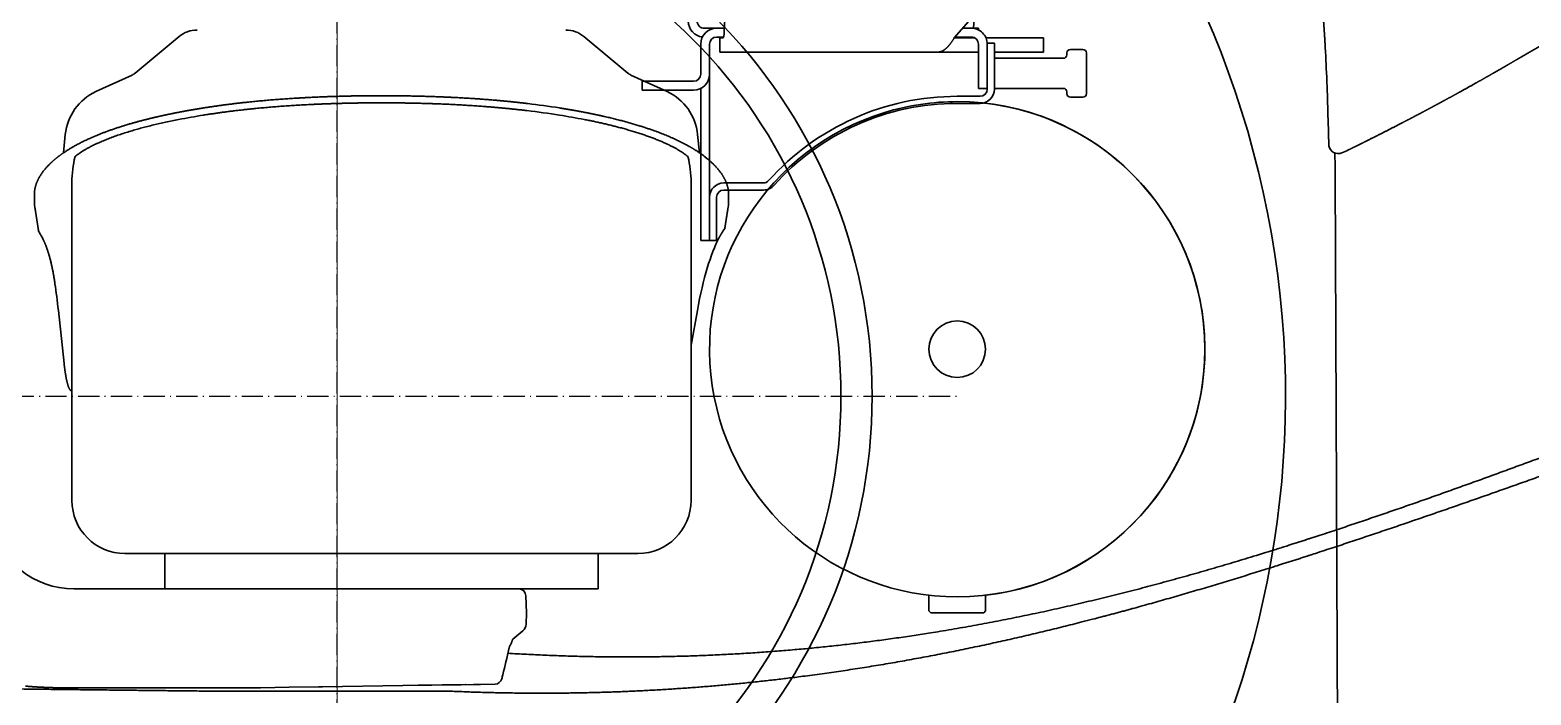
# Model space of a CAD drawing. Header units: millimetres. Extents: x 120 to 10915, y 515 to 8014.
# Drawn here: x 1776 to 2625, y 4524 to 4900 of the extents above; entities that cross this region are included whole.
import ezdxf

# ---------------------------------------------------------------- set-up
doc = ezdxf.new("R2010")
doc.units = ezdxf.units.MM
doc.linetypes.add('DASHDOT', pattern=[18.5, 12, -3, 0.5, -3])
doc.layers.get('0').update_dxf_attribs({"lineweight": 13})
for name, color, linetype, lineweight in [('201_Dimensions', 7, 'Continuous', 13), ('203_Chassis_left_side_view', 7, 'Continuous', 13), ('204_Chassis_mid_side_view', 7, 'Continuous', 13), ('206_Cab_side_and_top_view', 7, 'Continuous', 13)]:
    doc.layers.add(name, color=color, linetype=linetype, lineweight=lineweight)

# ---------------------------------------------------------------- blocks, each defined once
blk = doc.blocks.new('3168859')
at = {"layer": '204_Chassis_mid_side_view', "color": 3, "lineweight": 35}
for p, q in [((2284.46, 671.5), (2284.46, 679.786006)), ((2316.46, 671.5), (2316.46, 679.786005)), ((2285.46, 670.5), (2284.46, 671.5)), ((2315.46, 670.5), (2285.46, 670.5)), ((2315.46, 670.5), (2316.46, 671.5))]:
    blk.add_line(p, q, dxfattribs=at)
blk.add_circle((2300.46, 819.5), 16, dxfattribs=at)
for centre, radius, start, end in [((2300.46, 819.5), 140, 90, 107), ((2300.46, 819.5), 140, 90, 107), ((2300.46, 819.500001), 139.999999, 276.733805, 90), ((2300.46, 819.5), 140, 270, 90), ((2300.46, 819.5), 140, 107, 270)]:
    blk.add_arc(centre, radius, start, end, dxfattribs=at)
for centre, major_axis, start_param, end_param in [((2283.145904, 681.258159), (1.305959, -1.49558), 0.1113410143, 0.9296297569), ((2317.774096, 681.258158), (-1.305959, -1.49558), 5.353554672, 6.1718443379)]:
    blk.add_ellipse(centre, major_axis=major_axis, ratio=0.097628, start_param=start_param, end_param=end_param, dxfattribs=at)
blk = doc.blocks.new('3168903')
at = {"layer": '204_Chassis_mid_side_view', "color": 3, "lineweight": 35}
for p, q in [((2188.23, 1082.5), (2187.39, 1082.5)), ((2188.23, 1082.5), (2308.12, 1082.5)), ((2177.45, 1036.01), (2177.45, 1072.5)), ((2318.06, 1072.5), (2318.06, 1036)), ((2190.84, 1061.51), (2190.84, 1059.01)), ((2190.84, 1058.99), (2190.84, 1061.49)), ((2204.67, 1061.5), (2204.67, 1059)), ((2240.84, 1061.5), (2240.84, 1059)), ((2240.84, 1061.49), (2240.84, 1058.99)), ((2254.67, 1061.5), (2254.67, 1059)), ((2290.84, 1061.5), (2290.84, 1059)), ((2290.84, 1061.49), (2290.84, 1058.99)), ((2304.67, 1061.5), (2304.67, 1059)), ((2318.07, 1035.99), (2318.07, 1067.48)), ((2150.08, 1036.16), (2153.52, 1041.08)), ((2154.67, 1042.72), (2153.52, 1041.08)), ((2157.62, 1038.21), (2154.17, 1033.3)), ((2154.67, 1042.72), (2158.76, 1039.85)), ((2158.76, 1039.85), (2157.62, 1038.21)), ((1885.02, 1028.02), (1885, 1028.02)), ((1885, 1020.02), (1885, 1028.02)), ((1905.94, 1028.02), (1885.02, 1028.02)), ((1986.42, 1028.02), (1905.94, 1028.02)), ((1987.56, 1028.02), (1986.42, 1028.02)), ((1987.56, 1028.02), (2171.15, 1028.01)), ((2148.45, 1028.01), (2148.45, 1031)), ((2153.45, 1031), (2153.45, 1028.01)), ((2176.6, 1028.01), (2171.15, 1028.01)), ((2176.63, 1028.01), (2176.6, 1028.01)), ((1885.02, 1020.02), (1885, 1020.02)), ((1885, 1020.01), (1885, 1020.02)), ((1905.94, 1020.02), (1885.02, 1020.02)), ((1986.42, 1020.02), (1905.94, 1020.02)), ((1987.56, 1020.02), (1986.42, 1020.02)), ((1987.56, 1020.02), (2171.15, 1020.01)), ((2148.45, 1005), (2148.45, 1020.01)), ((2153.45, 1020.01), (2153.45, 1005)), ((2170.01, 1020.01), (2168.78, 999.51)), ((2176.6, 1020.01), (2171.15, 1020.01)), ((2171.45, 1020.01), (2171.43, 1020)), ((2176.6, 1020.01), (2176.61, 1020.01)), ((2176.64, 1020.01), (2176.6, 1020.01)), ((2176.61, 1020.01), (2316.39, 1020)), ((2309.62, 1001.01), (2310.52, 1015.99)), ((2310.31, 1012.49), (2310.52, 1016)), ((2298.76, 995.5), (2307.07, 1004.94)), ((2162.45, 1001), (2157.45, 1001)), ((2164.45, 1001), (2162.45, 1001)), ((2164.45, 1001), (2168.87, 1001)), ((2164.45, 996), (2168.34, 996)), ((2166.2, 995.51), (2166.28, 995.51)), ((2166.2, 995.51), (2166.2, 987.51)), ((2168.06, 995.51), (2166.28, 995.51)), ((2298.76, 995.49), (2310.43, 995.49)), ((2299.21, 996.01), (2308.45, 996.01)), ((2303.61, 1001.01), (2308.45, 1001.01)), ((2308.45, 996.01), (2308.48, 996.01)), ((2308.49, 1001.01), (2312.45, 1001.01)), ((2312.45, 1000.07), (2312.45, 1001.01)), ((2316.75, 995.49), (2342.2, 995.49)), ((2342.2, 995.49), (2348.22, 995.49)), ((2349.14, 995.49), (2348.22, 995.49)), ((2349.14, 995.49), (2349.18, 995.49)), ((2349.18, 995.49), (2349.18, 987.49)), ((2155.45, 992), (2155.45, 978)), ((2160.45, 992), (2160.45, 978)), ((2166.2, 987.51), (2166.28, 987.51)), ((2166.2, 987.51), (2166.2, 987.49)), ((2168.06, 987.51), (2166.28, 987.51)), ((2168.06, 987.51), (2289.43, 987.5)), ((2288.22, 987.49), (2293.41, 987.49)), ((2293.41, 987.49), (2312.45, 987.49)), ((2312.45, 992.01), (2312.45, 981.8)), ((2321.45, 992.51), (2317.45, 992.51)), ((2317.45, 992.51), (2317.45, 990.51)), ((2317.45, 992.01), (2317.45, 981.8)), ((2317.45, 966.51), (2317.45, 990.51)), ((2321.45, 992.51), (2321.45, 990.51)), ((2321.45, 966.51), (2321.45, 990.51)), ((2321.45, 987.49), (2342.2, 987.49)), ((2342.2, 987.49), (2348.22, 987.49)), ((2349.14, 987.49), (2348.22, 987.49)), ((2349.14, 987.49), (2349.18, 987.49)), ((2362.45, 987.01), (2362.45, 986.01)), ((2364.45, 989.01), (2371.45, 989.01)), ((2371.54, 989.01), (2371.45, 989.01)), ((2373.54, 964.01), (2373.54, 987.01)), ((2155.45, 976), (2155.45, 978)), ((2155.45, 975), (2155.45, 976)), ((2160.45, 976), (2160.45, 978)), ((2160.45, 975), (2160.45, 976)), ((2312.45, 980.01), (2312.45, 981.8)), ((2312.45, 978.01), (2312.45, 980.01)), ((2312.45, 978.01), (2312.45, 974.01)), ((2317.45, 980.01), (2317.45, 981.8)), ((2317.45, 978.01), (2317.45, 980.01)), ((2317.45, 978.01), (2317.45, 974.01)), ((2321.52, 984.01), (2321.45, 984.01)), ((2360.45, 984.01), (2321.52, 984.01)), ((2125.73, 971), (2122.45, 971)), ((2122.45, 966), (2122.45, 971)), ((2125.73, 971), (2149.38, 971)), ((2150.73, 971), (2149.38, 971)), ((2150.73, 971), (2151.45, 971)), ((2160.45, 974), (2160.45, 975.11)), ((2160.46, 883), (2160.45, 974)), ((2312.45, 972.01), (2312.45, 974.01)), ((2312.45, 970.01), (2312.45, 972.01)), ((2312.45, 969.01), (2312.45, 970.01)), ((2312.45, 967.01), (2312.45, 969.01)), ((2317.45, 972.01), (2317.45, 974.01)), ((2317.45, 970.01), (2317.45, 972.01)), ((2317.45, 969.01), (2317.45, 970.01)), ((2317.45, 967.01), (2317.45, 969.01)), ((2125.73, 966), (2122.45, 966)), ((2125.73, 966), (2149.38, 966)), ((2150.73, 966), (2149.38, 966)), ((2150.73, 966), (2151.45, 966)), ((2155.46, 883), (2155.45, 966.94)), ((2300.45, 962.51), (2313.45, 962.51)), ((2312.45, 967.01), (2317.45, 967.01)), ((2321.45, 967.01), (2321.52, 967.01)), ((2360.45, 967.01), (2321.52, 967.01)), ((2362.45, 965.01), (2362.45, 964.01)), ((2364.45, 962.01), (2371.45, 962.01)), ((2371.54, 962.01), (2371.45, 962.01)), ((2300.45, 958.51), (2313.45, 958.51)), ((2168.46, 913.5), (2190.89, 913.5)), ((2168.46, 909.5), (2190.89, 909.5)), ((2160.46, 905.5), (2160.46, 883)), ((2164.46, 905.5), (2164.46, 883)), ((2155.46, 881), (2155.46, 883)), ((2160.46, 881), (2160.46, 883)), ((2160.46, 881), (2160.46, 883)), ((2164.46, 881), (2164.46, 883)), ((2160.46, 881), (2155.46, 881)), ((2164.46, 881), (2160.46, 881))]:
    blk.add_line(p, q, dxfattribs=at)
for centre, radius, start, end in [((2157.45, 1031), 9, 145.00283, 180.00283), ((2157.45, 1031), 4, 145.00283, 180.00283), ((2157.45, 1005), 9, 180.00283, 263.41205), ((2157.45, 1005), 4, 180.00283, 270.00283), ((2164.45, 992), 9, 90.00283, 180.00283), ((2164.45, 992), 4, 90.00283, 180.00283), ((2308.45, 992.01), 9, 0.00159, 90.00283), ((2308.45, 992.01), 4, 0.00004, 90.00283), ((2151.45, 975), 4, 270.00283, 0.00283), ((2151.45, 975), 9, 270.00283, 0.00283), ((2300.46, 819.51), 143, 90.00283, 138.19252), ((2313.45, 966.51), 4, 270.00283, 0.00283), ((2313.45, 966.51), 8, 270.00283, 0.00283), ((2300.46, 819.51), 139, 90.00283, 138.19252), ((2168.46, 905.5), 8, 90.00283, 180.00283), ((2168.46, 905.5), 4, 90.00283, 180.00283), ((2190.89, 917.5), 4, 270.00283, 318.19252), ((2190.89, 917.5), 8, 270.00283, 318.19252)]:
    blk.add_arc(centre, radius, start, end, dxfattribs=at)
for centre, major_axis, ratio, start_param, end_param in [((2187.39, 1072.5), (0, 10), 0.994543, 6.283136, 7.853933), ((2308.12, 1072.5), (0, 10), 0.994543, 4.71234, 6.283136), ((2198.17, 1061.5), (0, 7.37), 0.994543, 6.283136, 7.853933), ((2198.18, 1061.49), (0, 7.37), 0.994543, 0.056914, 1.570845), ((2197.34, 1061.49), (0, 7.37), 0.994543, 4.983493, 6.24185), ((2197.34, 1061.5), (0, 7.37), 0.994543, 4.71234, 6.226272), ((2248.17, 1061.5), (0, 7.37), 0.994543, 6.283136, 7.853933), ((2248.18, 1061.49), (0, 7.37), 0.994543, 0.056914, 1.570845), ((2247.34, 1061.49), (0, 7.37), 0.994543, 4.984208, 6.241776), ((2247.34, 1061.5), (0, 7.37), 0.994543, 4.71234, 6.226272), ((2298.17, 1061.5), (0, 7.37), 0.994543, 6.283136, 7.853933), ((2298.18, 1061.49), (0, 7.37), 0.994543, 0.056914, 1.570845), ((2297.34, 1061.49), (0, 7.37), 0.994543, 4.984929, 6.241702), ((2297.34, 1061.5), (0, 7.37), 0.994543, 4.71234, 6.226272), ((2303.15, 1067.49), (0, 15), 0.994543, 4.712438, 4.736987), ((2198.17, 1059), (0, 7.37), 0.994543, 1.570747, 3.141544), ((2198.18, 1058.99), (0, 7.37), 0.994543, 1.570845, 1.838826), ((2197.34, 1059), (0, 7.37), 0.994543, 3.19852, 4.71234), ((2248.17, 1059), (0, 7.37), 0.994543, 1.570747, 3.141544), ((2248.18, 1058.99), (0, 7.37), 0.994543, 1.570845, 1.839537), ((2247.34, 1059), (0, 7.37), 0.994543, 3.19852, 4.71234), ((2298.17, 1059), (0, 7.37), 0.994543, 1.570747, 3.141544), ((2298.18, 1058.99), (0, 7.37), 0.994543, 1.570845, 1.840255), ((2297.34, 1059), (0, 7.37), 0.994543, 3.19852, 4.71234), ((2176.61, 1036.01), (0, -8), 0.104325, 0.019342, 1.570801), ((2316.39, 1036), (0, -16), 0.104325, 0.000005, 1.570801), ((2316.4, 1035.99), (0, 16), 0.104325, 3.141588, 4.712384), ((2311.24, 1012), (0, 8), 0.104325, 0.000005, 1.047203), ((2311.24, 1011.99), (0, -8), 0.104325, 3.141588, 4.188785), ((2295.39, 1012.49), (14.76, 2.67), 0.861302, 5.456138, 6.076388), ((2168.06, 1003.51), (0, -8), 0.104325, 0.000005, 1.047203), ((2307.84, 1003.49), (0, -16), 0.104325, 6.28318, 6.28386), ((2360.45, 986.01), (0, -2), 0.999848, 6.283152, 7.853948), ((2364.45, 987.01), (0, 2), 0.999848, 6.283152, 7.853948), ((2371.54, 987.01), (0, 2), 0.999848, 4.712356, 6.283152), ((2360.45, 965.01), (0, -2), 0.999848, 1.570763, 3.141559), ((2364.45, 964.01), (0, 2), 0.999848, 1.570763, 3.141559), ((2371.54, 964.01), (0, 2), 0.999848, 3.141559, 4.712356)]:
    blk.add_ellipse(centre, major_axis=major_axis, ratio=ratio, start_param=start_param, end_param=end_param, dxfattribs=at)
blk.add_open_spline([(2298.76, 995.5), (2297.77, 993.85), (2296.72, 992.3), (2295.61, 990.89), (2293.74, 989.01), (2291.73, 987.92), (2290.97, 987.64), (2290.2, 987.5), (2289.43, 987.5)], degree=5, knots=[0, 0, 0, 0, 0, 0, 14.257402, 14.257402, 14.257402, 22.59182, 22.59182, 22.59182, 22.59182, 22.59182, 22.59182], dxfattribs=at)
blk = doc.blocks.new('3154481')
at = {"layer": '206_Cab_side_and_top_view', "color": 3, "lineweight": 35}
for p, q in [((2509.32, 973.43), (2509.35, 972.61)), ((2520.73, 931.77), (2517.82, 930.54)), ((2515.58, 575.97), (2514.09, 917.99))]:
    blk.add_line(p, q, dxfattribs=at)
for centre, radius, start, end in [((1401.41, 928.88), 1108.8, 2.30262, 3.2867), ((693.82, 900.26), 1816.98, 1.69845, 2.28222), ((-957.33, 850.84), 3468.86, 1.38276, 1.70593), ((2515.75, 935.42), 5.3, 189.44488, 292.97455), ((1620.92, 914.1), 893.18, 0.24915, 1.0479)]:
    blk.add_arc(centre, radius, start, end, dxfattribs=at)
for points, knots in [([(2507.09, 1011.07), (2507.16, 1010.15), (2507.24, 1009.23), (2507.31, 1008.3), (2507.4, 1007.18), (2507.49, 1006.05), (2507.49, 1005.93), (2507.54, 1005.36), (2507.58, 1004.78), (2507.61, 1004.4), (2507.65, 1003.84), (2507.69, 1003.28), (2507.7, 1003.1), (2507.78, 1001.98), (2507.86, 1000.87), (2507.92, 999.95), (2507.99, 998.84), (2508.07, 997.72), (2508.08, 997.55), (2508.1, 997.17), (2508.13, 996.78), (2508.14, 996.59), (2508.16, 996.21), (2508.19, 995.82), (2508.2, 995.63), (2508.22, 995.27), (2508.24, 994.91), (2508.26, 994.66), (2508.29, 994.16), (2508.32, 993.66), (2508.34, 993.34), (2508.36, 992.96), (2508.38, 992.58), (2508.38, 992.55), (2508.39, 992.5), (2508.39, 992.45)], [0, 0, 0, 0, 0, 0, 9.265591, 9.265591, 9.265591, 11.285415, 11.285415, 11.285415, 14.997094, 14.997094, 14.997094, 16.853976, 16.853976, 16.853976, 26.123682, 26.123682, 26.123682, 28.027469, 28.027469, 28.027469, 29.881532, 29.881532, 29.881532, 31.756905, 31.756905, 31.756905, 33.464803, 33.464803, 33.464803, 36.716684, 36.716684, 36.716684, 37.237147, 37.237147, 37.237147, 37.237147, 37.237147, 37.237147]), ([(2635.86, 994.08), (2635.81, 994.05), (2635.75, 994.02), (2635.69, 993.99), (2635.57, 993.93), (2635.45, 993.86), (2635.42, 993.85), (2635.24, 993.76), (2635.06, 993.66), (2634.94, 993.6), (2634.65, 993.45), (2634.36, 993.29), (2634.17, 993.2), (2633.89, 993.05), (2633.61, 992.89), (2633.56, 992.87), (2633.37, 992.77), (2633.18, 992.66), (2633.09, 992.61), (2632.63, 992.37), (2632.17, 992.11), (2631.8, 991.91), (2630.86, 991.39), (2629.91, 990.85), (2629.31, 990.52), (2628.55, 990.09), (2627.79, 989.65), (2627.59, 989.54), (2627.14, 989.28), (2626.69, 989.03), (2626.43, 988.88), (2626.13, 988.7), (2625.82, 988.53), (2625.77, 988.5), (2625.68, 988.44), (2625.58, 988.39), (2625.53, 988.36), (2625.44, 988.3), (2625.35, 988.25), (2625.31, 988.23), (2625.22, 988.18), (2625.13, 988.13), (2625.09, 988.1), (2624.99, 988.05), (2624.9, 987.99), (2624.84, 987.96), (2624.67, 987.86), (2624.49, 987.76), (2624.28, 987.63), (2623.58, 987.23), (2622.89, 986.83), (2622.33, 986.5), (2621.73, 986.15), (2621.13, 985.8), (2621.09, 985.78), (2621.05, 985.76), (2621.04, 985.75), (2621.04, 985.75), (2621.02, 985.74), (2620.98, 985.72), (2620.97, 985.71), (2620.92, 985.68), (2620.87, 985.66), (2620.85, 985.64), (2620.81, 985.62), (2620.78, 985.6), (2620.76, 985.59), (2620.73, 985.57), (2620.69, 985.55), (2620.68, 985.54), (2620.18, 985.25), (2619.68, 984.96), (2619.19, 984.67), (2618.64, 984.35), (2618.1, 984.03), (2618.04, 984), (2617.92, 983.93), (2617.79, 983.86), (2617.73, 983.82), (2617.53, 983.7), (2617.32, 983.58), (2617.17, 983.49), (2617.05, 983.42), (2616.93, 983.35)], [0, 0, 0, 0, 0, 0, 0.739383, 0.739383, 0.739383, 1.552438, 1.552438, 1.552438, 3.031202, 3.031202, 3.031202, 5.249667, 5.249667, 5.249667, 6.484306, 6.484306, 6.484306, 7.593541, 7.593541, 7.593541, 12.089153, 12.089153, 12.089153, 18.85057, 18.85057, 18.85057, 21.126801, 21.126801, 21.126801, 24.165077, 24.165077, 24.165077, 24.735737, 24.735737, 24.735737, 25.285745, 25.285745, 25.285745, 25.856448, 25.856448, 25.856448, 26.438374, 26.438374, 26.438374, 26.994376, 26.994376, 26.994376, 28.505623, 28.505623, 28.505623, 35.111099, 35.111099, 35.111099, 35.532858, 35.532858, 35.532858, 35.910045, 35.910045, 35.910045, 36.194577, 36.194577, 36.194577, 36.478115, 36.478115, 36.478115, 36.66694, 36.66694, 36.66694, 36.855764, 36.855764, 36.855764, 42.530377, 42.530377, 42.530377, 43.229989, 43.229989, 43.229989, 43.9296, 43.9296, 43.9296, 45.305896, 45.305896, 45.305896, 45.305896, 45.305896, 45.305896]), ([(2616.93, 983.35), (2616.89, 983.33), (2616.85, 983.3), (2616.8, 983.28), (2614.86, 982.14), (2612.92, 981.01), (2611.02, 979.91), (2609.11, 978.81), (2607.19, 977.7), (2607.19, 977.7), (2607.18, 977.69), (2607.16, 977.69), (2607.15, 977.68), (2607.13, 977.67), (2607.1, 977.65), (2607.08, 977.64), (2607, 977.59), (2606.92, 977.55), (2606.86, 977.51), (2606.74, 977.44), (2606.62, 977.37), (2606.56, 977.34), (2606.49, 977.3), (2606.42, 977.26), (2606.41, 977.25), (2606.39, 977.24), (2606.38, 977.24), (2606.37, 977.23), (2606.3, 977.19), (2606.23, 977.15), (2606.17, 977.12), (2606.1, 977.07), (2606.02, 977.03), (2606, 977.02), (2605.97, 977), (2605.94, 976.98), (2605.92, 976.97), (2605.89, 976.95), (2605.84, 976.93), (2605.82, 976.92), (2605.78, 976.89), (2605.73, 976.87), (2605.71, 976.85), (2605.66, 976.83), (2605.62, 976.8), (2605.6, 976.79), (2605.57, 976.77), (2605.55, 976.76), (2605.54, 976.75), (2605.37, 976.66), (2605.2, 976.56), (2605.08, 976.49), (2604.92, 976.4), (2604.75, 976.3), (2604.74, 976.29), (2604.7, 976.27), (2604.67, 976.25), (2604.64, 976.24), (2604.53, 976.18), (2604.4, 976.1), (2604.29, 976.04), (2604.16, 975.97), (2604.05, 975.9), (2604.02, 975.88), (2603.97, 975.85), (2603.92, 975.83), (2603.91, 975.82), (2600.71, 973.99), (2597.51, 972.17), (2594.32, 970.37), (2589.37, 967.6), (2584.41, 964.86), (2582.65, 963.89), (2579.52, 962.17), (2576.37, 960.45), (2574.99, 959.71), (2573.62, 958.96), (2572.24, 958.22)], [0, 0, 0, 0, 0, 0, 0.506061, 0.506061, 0.506061, 22.607354, 22.607354, 22.607354, 22.676351, 22.676351, 22.676351, 22.745348, 22.745348, 22.745348, 22.882941, 22.882941, 22.882941, 23.279183, 23.279183, 23.279183, 23.648054, 23.648054, 23.648054, 23.754071, 23.754071, 23.754071, 23.807085, 23.807085, 23.807085, 24.583061, 24.583061, 24.583061, 24.769731, 24.769731, 24.769731, 24.956402, 24.956402, 24.956402, 25.142929, 25.142929, 25.142929, 25.329457, 25.329457, 25.329457, 25.537653, 25.537653, 25.537653, 25.641751, 25.641751, 25.641751, 27.471238, 27.471238, 27.471238, 27.601419, 27.601419, 27.601419, 27.862885, 27.862885, 27.862885, 28.518726, 28.518726, 28.518726, 28.741333, 28.741333, 28.741333, 28.96876, 28.96876, 28.96876, 65.70062, 65.70062, 65.70062, 85.864628, 85.864628, 85.864628, 101.583041, 101.583041, 101.583041, 101.583041, 101.583041, 101.583041]), ([(2520.73, 931.77), (2520.99, 931.9), (2521.25, 932.03), (2521.42, 932.11), (2522.49, 932.64), (2523.57, 933.17), (2524.39, 933.57), (2525.25, 934), (2526.12, 934.42), (2526.16, 934.44), (2526.25, 934.49), (2526.33, 934.53), (2526.36, 934.54), (2526.45, 934.59), (2526.55, 934.64), (2526.6, 934.66), (2526.69, 934.71), (2526.77, 934.75), (2526.83, 934.77), (2526.9, 934.81), (2526.95, 934.83), (2526.96, 934.84), (2527.01, 934.87), (2527.09, 934.91), (2527.14, 934.93), (2527.23, 934.97), (2527.31, 935.02), (2527.35, 935.04), (2527.44, 935.08), (2527.53, 935.12), (2527.56, 935.14), (2527.64, 935.18), (2527.72, 935.22), (2527.76, 935.24), (2527.85, 935.28), (2527.94, 935.33), (2527.98, 935.35), (2528.05, 935.38), (2528.13, 935.42), (2528.16, 935.43), (2532.36, 937.52), (2536.62, 939.65), (2540.88, 941.81), (2546.21, 944.53), (2551.57, 947.3), (2552.57, 947.82), (2554.69, 948.92), (2556.8, 950.02), (2557.85, 950.57), (2561.37, 952.42), (2564.88, 954.28), (2567.34, 955.58), (2569.79, 956.9), (2572.24, 958.22)], [0, 0, 0, 0, 0, 0, 3.150304, 3.150304, 3.150304, 12.976427, 12.976427, 12.976427, 13.470205, 13.470205, 13.470205, 13.996782, 13.996782, 13.996782, 14.491907, 14.491907, 14.491907, 14.964498, 14.964498, 14.964498, 15.461207, 15.461207, 15.461207, 15.957916, 15.957916, 15.957916, 16.451614, 16.451614, 16.451614, 16.992214, 16.992214, 16.992214, 17.485945, 17.485945, 17.485945, 17.983189, 17.983189, 17.983189, 18.521724, 18.521724, 18.521724, 67.778426, 67.778426, 67.778426, 79.925698, 79.925698, 79.925698, 91.964272, 91.964272, 91.964272, 120.150152, 120.150152, 120.150152, 120.150152, 120.150152, 120.150152])]:
    blk.add_open_spline(points, degree=5, knots=knots, dxfattribs=at)
blk = doc.blocks.new('2833342')
at = {"layer": '203_Chassis_left_side_view', "color": 2, "linetype": 'DASHDOT', "lineweight": 25}
for p, q in [((1950, 443), (1950, 1143)), ((1600, 793), (2300, 793))]:
    blk.add_line(p, q, dxfattribs=at)
at = {"layer": '203_Chassis_left_side_view', "color": 3, "lineweight": 35}
for radius in [302.37, 284.75]:
    blk.add_circle((1950, 793), radius, dxfattribs=at)
blk.add_arc((1950, 793), 536, 292.27531, 247.72469, dxfattribs=at)
blk = doc.blocks.new('3073522')
at = {"layer": '203_Chassis_left_side_view', "color": 3, "lineweight": 35}
for p, q in [((1860.55, 996.29), (1835.82, 975.68)), ((2089.45, 996.29), (2114.18, 975.68)), ((1834.03, 974.56), (1813.59, 965.16)), ((2115.97, 974.56), (2136.41, 965.16)), ((1796.27, 940.93), (1795.22, 930.55)), ((2153.73, 940.93), (2154.78, 930.55)), ((2153.73, 940.93), (2154.78, 930.55)), ((1800, 734), (1800, 914)), ((2150, 734), (2150, 914)), ((1778.78, 902.79), (1778.78, 907.07)), ((2171.22, 906.93), (2171.22, 907.07)), ((2171.22, 902.79), (2171.22, 907.07)), ((2171.22, 907.07), (2171.22, 902.79)), ((1781.21, 886), (1781.19, 886.14)), ((2168.02, 886.23), (2169.08, 887.82)), ((2169.08, 887.82), (2168.02, 886.23)), ((1795.57, 811.5), (1792.32, 841.44)), ((2153.58, 841.44), (2150, 821.77)), ((2150, 821.77), (2153.58, 841.44)), ((1800, 796), (1799.84, 796)), ((1847.75, 704), (1830, 704)), ((2120, 704), (1847.75, 704)), ((1852.5, 684), (1852.5, 704)), ((2097.5, 684), (2097.5, 704)), ((1812.59, 684), (1801, 684)), ((1831.86, 684), (1812.59, 684)), ((1868.82, 684), (1831.86, 684)), ((2097.5, 684), (1852.5, 684)), ((1881.25, 684), (1868.82, 684)), ((1922.64, 684), (1881.25, 684)), ((1923.45, 684), (1922.64, 684)), ((1923.45, 684), (1937.66, 684)), ((1948.98, 684), (1937.66, 684)), ((1994.39, 684), (1992.23, 684)), ((1998.79, 684), (1994.39, 684)), ((2020.61, 684), (1998.79, 684)), ((2040.27, 684), (2020.61, 684)), ((2040.27, 684), (2052.67, 684)), ((2056.66, 680.14), (2057, 670.5)), ((2056.77, 664), (2057, 670.5)), ((2048.47, 653.52), (2048.48, 653.52)), ((2048.47, 653.49), (2048.48, 653.52)), ((2049.23, 655.52), (2054.99, 660.35)), ((1806.28, 628), (1802.33, 628)), ((1806.28, 628), (1812.83, 628)), ((1814.02, 628), (1812.83, 628)), ((1814.02, 628), (1817.96, 628)), ((1841.48, 628), (1817.96, 628)), ((1870.76, 628), (1841.48, 628)), ((1870.76, 628), (1870.88, 628)), ((1896.25, 628), (1870.88, 628)), ((1906.64, 628.14), (1897.75, 628.01)), ((1922.87, 628.39), (1906.64, 628.14)), ((1939.47, 628.63), (1922.87, 628.39)), ((1939.47, 628.63), (1941.63, 628.67)), ((1941.63, 628.67), (1987.09, 629.34)), ((1987.09, 629.34), (2020.02, 629.84)), ((2022.61, 629.87), (1995.64, 629.47)), ((2027.09, 629.94), (2020.02, 629.84)), ((2022.61, 629.87), (2022.55, 629.87)), ((2022.61, 629.87), (2022.59, 629.87)), ((2027.09, 629.94), (2031.01, 630)), ((2039.2, 630.12), (2031.01, 630)), ((1871.88, 626.25), (2011.88, 626.25))]:
    blk.add_line(p, q, dxfattribs=at)
for centre, radius, start, end in [((1870.79, 984), 16, 90, 129.80557), ((2079.21, 984), 16, 50.19443, 90), ((2079.21, 984), 16, 50.19443, 90), ((1830.69, 981.83), 8, 294.67686, 309.80557), ((2119.31, 981.83), 8, 230.19443, 245.32314), ((1826.12, 937.9), 30, 114.67686, 174.21761), ((2123.88, 937.9), 30, 5.78239, 65.32314), ((2123.88, 937.9), 30, 5.78239, 65.32314), ((1940.38, 535.09), 421.97, 98.99652, 100.93489), ((2001.01, 481.31), 476.43, 80.99154, 83.22399), ((2001.71, 488.33), 473.41, 81.01919, 83.21452), ((2009.62, 535.09), 421.97, 79.06514, 81.00347), ((1860, 914), 60, 166.09482, 179.99999), ((2090, 914), 60, 0.00001, 13.90516), ((1795.64, 902.79), 16.86, 180.00198, 189.25299), ((2154.36, 902.79), 16.86, 350.74701, 359.99802), ((2154.36, 902.79), 16.86, 350.74701, 359.99802), ((1749.13, 865.17), 38.25, 31.71085, 33.00277), ((1742.23, 861.05), 46.29, 26.85988, 31.55554), ((1830, 734), 30, 180, 270), ((2120, 734), 30, 270, 0), ((1801, 731.5), 47.5, 192.1635, 270.00003), ((2052.67, 680), 4, 2, 90), ((2051.78, 664.18), 5, 309.99998, 358.00002), ((1539.12, 761.93), 520.08, 345.92285, 347.58728), ((1896.25, 728), 100, 270, 270.8551), ((2039.12, 634.12), 4, 271.12363, 345.64898), ((1549.59, 759.36), 509.29, 345.64993, 345.91417)]:
    blk.add_arc(centre, radius, start, end, dxfattribs=at)
for centre, major_axis, ratio, start_param, end_param in [((1987.65, 897.59), (183.73, 9.27), 0.332638, 0.293546, 0.411834), ((2177.69, 748.27), (0, -144.94), 0.217132, 3.529525, 4.014258), ((2177.69, 748.27), (0, -144.94), 0.217132, 3.529525, 4.014258), ((1777.98, 748.29), (0, -144.93), 0.129186, 2.268885, 2.414485)]:
    blk.add_ellipse(centre, major_axis=major_axis, ratio=ratio, start_param=start_param, end_param=end_param, dxfattribs=at)
for points, degree, knots in [([(2057.64, 958.43), (2051.31, 959.18), (2044.92, 959.85), (2038.46, 960.42), (2027.16, 961.28), (2015.73, 961.9), (2010.85, 962.12), (2000.52, 962.52), (1990.14, 962.75), (1984.67, 962.83), (1973.46, 962.9), (1962.24, 962.79), (1956.51, 962.69), (1945.49, 962.39), (1934.54, 961.91), (1929.29, 961.64), (1914.92, 960.75), (1900.75, 959.47), (1891.82, 958.48), (1883.03, 957.31), (1874.39, 955.94)], 5, [0, 0, 0, 0, 0, 0, 73.155744, 73.155744, 73.155744, 127.403935, 127.403935, 127.403935, 187.602564, 187.602564, 187.602564, 250.747926, 250.747926, 250.747926, 309.076895, 309.076895, 309.076895, 411.433245, 411.433245, 411.433245, 411.433245, 411.433245, 411.433245]), ([(1874.39, 951.87), (1884.33, 953.45), (1894.47, 954.78), (1904.78, 955.86), (1920.03, 957.11), (1935.49, 957.93), (1940.39, 958.15), (1947.96, 958.43), (1955.55, 958.62), (1958.22, 958.68), (1965.61, 958.81), (1973.01, 958.85), (1977.73, 958.85), (1988.04, 958.78), (1998.33, 958.55), (2003.9, 958.38), (2018.08, 957.81), (2032.11, 956.92), (2040.57, 956.24), (2048.95, 955.41), (2057.22, 954.42)], 5, [0, 0, 0, 0, 0, 0, 118.180141, 118.180141, 118.180141, 172.643273, 172.643273, 172.643273, 202.169294, 202.169294, 202.169294, 254.219103, 254.219103, 254.219103, 315.923672, 315.923672, 315.923672, 411.798242, 411.798242, 411.798242, 411.798242, 411.798242, 411.798242]), ([(1787.38, 924.15), (1790.36, 927.12), (1793.96, 929.99), (1798.13, 932.73), (1805.76, 936.94), (1814.64, 940.75), (1818.23, 942.15), (1825.01, 944.58), (1832.29, 946.82), (1835.63, 947.77), (1840.99, 949.21), (1846.54, 950.55), (1848.56, 951.01), (1850.59, 951.47), (1852.65, 951.91)], 5, [0, 0, 0, 0, 0, 0, 92.733179, 92.733179, 92.733179, 150.484882, 150.484882, 150.484882, 197.302706, 197.302706, 197.302706, 223.453899, 223.453899, 223.453899, 223.453899, 223.453899, 223.453899]), ([(2162.62, 924.15), (2161.38, 925.39), (2160.02, 926.61), (2158.56, 927.82), (2154.28, 931.07), (2149.25, 934.15), (2145.77, 936.03), (2136.13, 940.67), (2124.87, 944.76), (2117.45, 947.06), (2108.82, 949.35), (2099.73, 951.39), (2098.94, 951.57), (2098.15, 951.74), (2097.35, 951.91)], 5, [0, 0, 0, 0, 0, 0, 38.750724, 38.750724, 38.750724, 106.441345, 106.441345, 106.441345, 212.792867, 212.792867, 212.792867, 222.898833, 222.898833, 222.898833, 222.898833, 222.898833, 222.898833]), ([(1860.33, 949.4), (1859.11, 949.16), (1856.69, 948.68), (1853.09, 947.92), (1849.58, 947.14), (1846.14, 946.33), (1842.78, 945.5), (1839.51, 944.64), (1836.34, 943.76), (1833.13, 942.82), (1829.9, 941.82), (1826.66, 940.75), (1823.58, 939.66), (1820.64, 938.56), (1817.87, 937.44), (1815.27, 936.33), (1812.84, 935.21), (1810.72, 934.16), (1808.9, 933.19), (1807.36, 932.31), (1805.97, 931.48), (1804.75, 930.68), (1803.66, 929.92), (1802.72, 929.22), (1802.11, 928.72), (1801.8, 928.46), (1801.76, 928.42)], 3, [0, 0, 0, 0, 3.736625, 7.409809, 11.015246, 14.549156, 18.007659, 21.386831, 24.682628, 27.890895, 31.423356, 34.830915, 38.106816, 41.243908, 44.23442, 47.070154, 49.742202, 52.241027, 54.160939, 55.94939, 57.549096, 59.013751, 60.337781, 61.514387, 62.536478, 62.715087, 62.715087, 62.715087, 62.715087]), ([(2089.67, 949.4), (2090.53, 949.23), (2092.23, 948.9), (2094.76, 948.38), (2097.27, 947.84), (2099.73, 947.29), (2102.16, 946.73), (2104.55, 946.16), (2106.9, 945.57), (2109.37, 944.93), (2111.96, 944.23), (2114.66, 943.47), (2117.29, 942.69), (2119.84, 941.9), (2122.31, 941.09), (2124.69, 940.27), (2127, 939.45), (2129.21, 938.61), (2131.33, 937.77), (2133.35, 936.92), (2135.27, 936.08), (2137.09, 935.23), (2138.8, 934.39), (2140.4, 933.56), (2141.89, 932.75), (2143.25, 931.95), (2144.5, 931.18), (2145.62, 930.43), (2146.61, 929.73), (2147.46, 929.07), (2147.99, 928.64), (2148.23, 928.43), (2148.24, 928.42)], 3, [0, 0, 0, 0, 2.618258, 5.208962, 7.766342, 10.29383, 12.784483, 15.242848, 17.661001, 20.044442, 22.912721, 25.718143, 28.45781, 31.128756, 33.72791, 36.252206, 38.698557, 41.063794, 43.345279, 45.538893, 47.641028, 49.647887, 51.555409, 53.359398, 55.05536, 56.634964, 58.105729, 59.449618, 60.664729, 61.74538, 62.685658, 62.715842, 62.715842, 62.715842, 62.715842]), ([(2171.22, 907.07), (2171.22, 910.15), (2170.51, 913.25), (2169.09, 916.35), (2166.76, 919.76), (2163.62, 923.13), (2163.3, 923.47), (2162.96, 923.81), (2162.62, 924.15)], 5, [0, 0, 0, 0, 0, 0, 98.343563, 98.343563, 98.343563, 109.396352, 109.396352, 109.396352, 109.396352, 109.396352, 109.396352]), ([(2171.22, 907.07), (2171.22, 910.15), (2170.51, 913.25), (2169.09, 916.35), (2166.76, 919.76), (2163.62, 923.13), (2163.3, 923.47), (2162.96, 923.81), (2162.62, 924.15)], 5, [0, 0, 0, 0, 0, 0, 98.343563, 98.343563, 98.343563, 109.396352, 109.396352, 109.396352, 109.396352, 109.396352, 109.396352]), ([(1781.19, 886.14), (1781.02, 887.15), (1780.86, 888.17), (1780.7, 889.2), (1780.27, 892.04), (1779.83, 894.86), (1779.55, 896.64), (1779.28, 898.37), (1779, 900.08)], 5, [0.868765, 0.868765, 0.868765, 0.868765, 0.868765, 0.868765, 31.601328, 31.601328, 31.601328, 85.593649, 85.593649, 85.593649, 85.593649, 85.593649, 85.593649]), ([(2169.08, 887.82), (2169.31, 889.3), (2169.54, 890.79), (2169.77, 892.29), (2170.15, 894.77), (2170.54, 897.2), (2170.69, 898.17), (2170.85, 899.13), (2171, 900.08)], 5, [0, 0, 0, 0, 0, 0, 44.584061, 44.584061, 44.584061, 74.687541, 74.687541, 74.687541, 74.687541, 74.687541, 74.687541]), ([(2171, 900.08), (2170.77, 898.66), (2170.54, 897.21), (2170.31, 895.75), (2169.92, 893.28), (2169.54, 890.78), (2169.39, 889.79), (2169.23, 888.8), (2169.08, 887.82)], 5, [0, 0, 0, 0, 0, 0, 45.059324, 45.059324, 45.059324, 74.688507, 74.688507, 74.688507, 74.688507, 74.688507, 74.688507]), ([(1790.42, 856.56), (1789.7, 861.58), (1788.84, 866.28), (1787.82, 870.63), (1786.36, 875.51), (1784.6, 879.69), (1784.25, 880.48), (1783.89, 881.23), (1783.52, 881.96)], 5, [0, 0, 0, 0, 0, 0, 59.962369, 59.962369, 59.962369, 74.316195, 74.316195, 74.316195, 74.316195, 74.316195, 74.316195]), ([(2046.48, 647.6), (2128.07, 642.6), (2208.21, 645.09), (2286.91, 655.05), (2384.61, 676.84), (2480.6, 706.16), (2500.6, 712.58), (2575.4, 737.48), (2649.45, 764.93), (2703.49, 785.52), (2757.25, 806.54), (2810.74, 827.97)], 5, [33.583255, 33.583255, 33.583255, 33.583255, 33.583255, 33.583255, 430.780588, 430.780588, 430.780588, 535.712475, 535.712475, 535.712475, 824.583469, 824.583469, 824.583469, 824.583469, 824.583469, 824.583469]), ([(2011.88, 626.25), (2079.01, 623.17), (2145.44, 624.91), (2211.15, 631.45), (2296.55, 646.35), (2380.64, 667.58), (2400.64, 672.97), (2440.76, 684.39), (2480.6, 696.76), (2500.59, 703.19), (2577.12, 728.48), (2653, 755.64), (2709.01, 776.06), (2764.92, 796.78), (2820.73, 817.79)], 5, [0, 0, 0, 0, 0, 0, 330.040674, 330.040674, 330.040674, 433.554492, 433.554492, 433.554492, 538.534788, 538.534788, 538.534788, 836.597355, 836.597355, 836.597355, 836.597355, 836.597355, 836.597355]), ([(1799.84, 796), (1799.4, 796), (1798.96, 796.34), (1798.52, 797.03), (1797.67, 799.05), (1796.89, 802.35), (1796.52, 804.29), (1796.11, 806.94), (1795.74, 809.95), (1795.68, 810.46), (1795.62, 810.97), (1795.57, 811.5)], 5, [0, 0, 0, 0, 0, 0, 25.226507, 25.226507, 25.226507, 50.327707, 50.327707, 50.327707, 55.311953, 55.311953, 55.311953, 55.311953, 55.311953, 55.311953]), ([(1871.88, 626.25), (1831.32, 626.69), (1790.72, 627.16), (1750.09, 627.64), (1683.93, 628.46), (1617.81, 630.73), (1592.35, 631.95), (1536.79, 635.82), (1481.49, 642.52), (1451.6, 647.05), (1413.34, 653.66), (1375.23, 661.03), (1366.82, 662.69), (1358.4, 664.39), (1350, 666.11)], 5, [0, 0, 0, 0, 0, 0, 203.101054, 203.101054, 203.101054, 330.536591, 330.536591, 330.536591, 481.565049, 481.565049, 481.565049, 524.441228, 524.441228, 524.441228, 524.441228, 524.441228, 524.441228]), ([(2047.66, 652), (2047.67, 652.02), (2047.7, 652.06), (2047.75, 652.13), (2047.82, 652.22), (2047.87, 652.3), (2047.92, 652.37), (2047.97, 652.44), (2048.02, 652.52), (2048.06, 652.59), (2048.11, 652.67), (2048.15, 652.75), (2048.2, 652.84), (2048.24, 652.92), (2048.27, 652.99), (2048.3, 653.06), (2048.33, 653.13), (2048.36, 653.21), (2048.39, 653.28), (2048.42, 653.36), (2048.45, 653.43), (2048.46, 653.49), (2048.47, 653.51)], 3, [0.050312, 0.050312, 0.050312, 0.050312, 0.100573, 0.205318, 0.313843, 0.425799, 0.506639, 0.590786, 0.676392, 0.765059, 0.855372, 0.948555, 1.042989, 1.140172, 1.216645, 1.293915, 1.372091, 1.451085, 1.530817, 1.611306, 1.692174, 1.773605, 1.773605, 1.773605, 1.773605]), ([(2049.23, 655.52), (2049.22, 655.48), (2049.18, 655.41), (2049.13, 655.3), (2049.07, 655.17), (2049.01, 655.02), (2048.95, 654.87), (2048.89, 654.71), (2048.83, 654.56), (2048.78, 654.42), (2048.73, 654.28), (2048.68, 654.13), (2048.63, 653.99), (2048.58, 653.83), (2048.53, 653.68), (2048.49, 653.57), (2048.48, 653.52)], 3, [0, 0, 0, 0, 0.110422, 0.237777, 0.380244, 0.536275, 0.704555, 0.89013, 1.035837, 1.18222, 1.333522, 1.489858, 1.645675, 1.805266, 1.968526, 2.135395, 2.135395, 2.135395, 2.135395]), ([(2047.66, 652), (2047.65, 652), (2047.65, 651.99), (2047.63, 651.97), (2047.62, 651.94), (2047.6, 651.9), (2047.58, 651.86), (2047.55, 651.8), (2047.52, 651.73), (2047.49, 651.65), (2047.45, 651.56), (2047.42, 651.47), (2047.38, 651.37), (2047.34, 651.25), (2047.31, 651.14), (2047.27, 651.01), (2047.23, 650.88), (2047.19, 650.75), (2047.15, 650.6), (2047.11, 650.45), (2047.08, 650.3), (2047.05, 650.19), (2047.04, 650.14)], 3, [0.016502, 0.016502, 0.016502, 0.016502, 0.034091, 0.058808, 0.089441, 0.125948, 0.174404, 0.243148, 0.319641, 0.405047, 0.498932, 0.600891, 0.710552, 0.827636, 0.951138, 1.081154, 1.217546, 1.360007, 1.508268, 1.662064, 1.821107, 1.985115, 1.985115, 1.985115, 1.985115]), ([(1802.33, 628), (1798.54, 628.01), (1794.64, 628.03), (1790.65, 628.08), (1784.86, 628.25), (1779.06, 628.6), (1777.31, 628.72), (1775.57, 628.86), (1773.84, 629.02)], 5, [0, 0, 0, 0, 0, 0, 45.182437, 45.182437, 45.182437, 64.724087, 64.724087, 64.724087, 64.724087, 64.724087, 64.724087])]:
    blk.add_open_spline(points, degree=degree, knots=knots, dxfattribs=at)
for points in [[(1852.65, 951.91), (1856.84, 952.81), (1861.11, 953.67), (1865.47, 954.47), (1869.9, 955.23), (1874.39, 955.94)], [(2097.35, 951.91), (2093.16, 952.81), (2088.88, 953.67), (2084.53, 954.47), (2080.1, 955.23), (2075.61, 955.94)], [(1778.78, 907.07), (1778.78, 910.49), (1779.66, 913.95), (1781.41, 917.4), (1784.01, 920.8), (1787.38, 924.15)], [(2165.79, 882.44), (2166.23, 883.27), (2166.67, 884.07), (2167.12, 884.83), (2167.57, 885.55), (2168.02, 886.23)], [(2165.79, 882.44), (2166.23, 883.27), (2166.67, 884.07), (2167.12, 884.83), (2167.57, 885.55), (2168.02, 886.23)], [(1783.52, 881.96), (1785.44, 878.19), (1787.07, 873.69), (1788.42, 868.52), (1789.52, 862.78), (1790.42, 856.56)]]:
    blk.add_open_spline(points, degree=5, dxfattribs=at)
blk = doc.blocks.new('BLOCK31')
at = {"layer": '201_Dimensions', "color": 2, "lineweight": 18}
blk.add_line((1950, 297), (1950, 1462), dxfattribs=at)
blk = doc.blocks.new('BLOCK37')
at = {"layer": '201_Dimensions', "color": 2, "lineweight": 18}
blk.add_line((1950, 297), (1950, 1842), dxfattribs=at)

msp = doc.modelspace()

# ---------------------------------------------------------------- block references
at = {"color": 7, "lineweight": 35}
for name in ['3154481', '2833342', '3073522', '3168903', '3168859']:
    msp.add_blockref(name, (0, 3900), dxfattribs=at)
at = {"layer": '201_Dimensions', "lineweight": 0}
for name in ['BLOCK31', 'BLOCK37']:
    msp.add_blockref(name, (0, 3900), dxfattribs=at)

doc.saveas('drawing.dxf')
